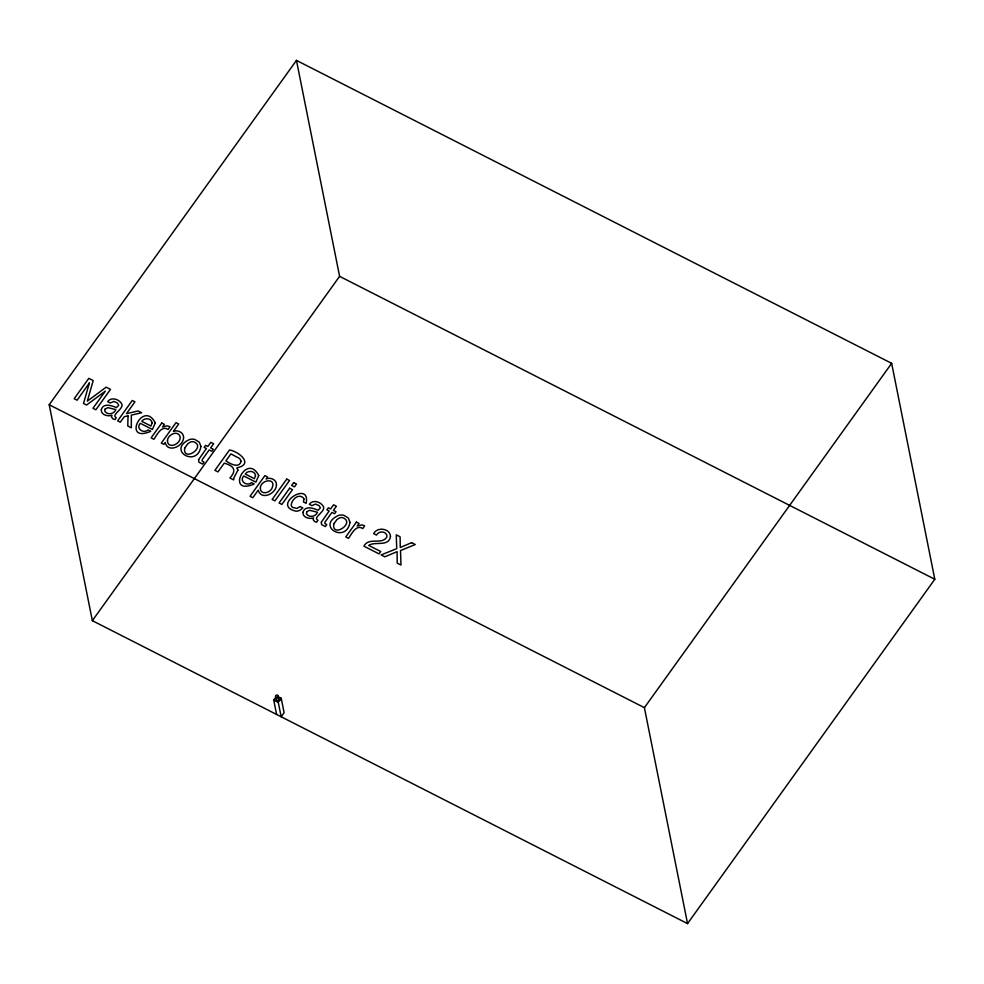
<?xml version="1.0" encoding="UTF-8"?>
<svg xmlns="http://www.w3.org/2000/svg" width="984" height="984" viewBox="0 0 984 984"><rect width="100%" height="100%" fill="white"/><g stroke="black" fill="none" stroke-linecap="round" stroke-linejoin="round"><path stroke-width="1.48" d="M49.2 404.731L296.455 60.393L891.652 363.33L934.8 579.269L687.545 923.607L92.348 620.67L49.2 404.731L644.397 707.656L687.545 923.607M92.348 620.67L339.603 276.344L296.455 60.393M276.615 714.458L273.737 700.042L275.2 698L276.283 698.554M281.215 698.271L284.093 712.674L281.153 716.77L278.275 702.355L281.215 698.271L277.808 696.537M644.397 707.656L891.652 363.33M339.603 276.344L934.8 579.269M279.751 700.313L278.669 699.772L278.091 696.881M273.737 700.042L278.275 702.355M277.906 697.964A1.427 1.23 -11.3 0 1 278.866 699.366A1.427 1.23 -11.3 0 1 277.279 700.387A1.427 1.23 -11.3 0 1 276.049 699.169M303.958 499.097L303.441 501.951L306.135 503.316C310.907 479.466 270.797 505.764 296.012 511.163A6.777 5.818 -11.3 0 0 300.194 510.069L302.838 507.916L300.145 506.551L296.885 508.433L292.482 507.363A4.071 3.493 -11.3 0 1 291.264 504.792C291.707 499.577 298.484 493.242 303.306 497.83L303.958 499.097M128.018 415.9L127.785 425.998L131.327 427.806L131.327 415.125L141.635 412.776L138.092 410.98L126.456 413.661L134.943 401.841L132.274 400.476L117.65 420.844L120.319 422.197L124.316 416.626L128.018 415.9M260.366 488.052C260.231 495.739 271.19 492.886 272.408 487.092C275.877 477.351 260.354 479.983 260.366 488.052M167.465 440.475C167.477 449.799 181.068 444.227 180.133 436.994C178.399 429.627 167.821 434.424 167.465 440.475M101.315 409.565C100.675 414.941 107.896 416.761 111.955 415.248L111.438 416.872L112.865 418.84L114.956 419.565L116.284 417.72C110.7 414.953 123.344 409.381 121.955 404.399C119.802 399.344 111.204 396.417 107.65 401.669L110.245 402.985L113.935 401.423L117.539 403.096L118.683 405.285L116.444 407.622C111.868 405.592 103.271 402.628 101.315 409.565M302.986 512.209C302.346 517.584 309.566 519.404 313.613 517.891L313.109 519.515L314.536 521.483L316.627 522.209L317.943 520.364C312.371 517.596 325.015 512.024 323.625 507.043C321.461 501.988 312.875 499.048 309.32 504.312L311.903 505.628L315.606 504.066L319.21 505.739L320.341 507.928L318.103 510.266C313.539 508.224 304.929 505.272 302.986 512.209M155.263 422.899L152.385 429.479L140.294 423.317C135.325 428.544 143.824 434.116 148.018 429.934L150.749 431.324C121.512 443.833 142.938 398.827 155.263 422.899M258.731 475.555L255.852 482.135L243.761 475.973C238.78 481.201 247.279 486.772 251.473 482.591L254.204 483.98C224.979 496.489 246.406 451.484 258.731 475.555M390.488 536.317C388.963 547.288 375.162 540.991 368.705 545.407L380.759 551.532L379.061 553.894L363.92 546.182C368.791 536.637 382.309 545.357 386.884 536.821L386.884 535.185C385.113 530.745 378.582 531.04 376.478 535.087L373.649 533.648C377.204 526.588 389.984 528.31 390.488 536.317M200.933 446.441C197.169 468.519 166.382 450.069 189.457 439.553A8.143 6.986 -11.3 0 1 194.93 439.504L199.309 442.197L200.933 446.441M349.984 522.307C346.22 544.386 315.446 525.936 338.508 515.419A8.143 6.986 -11.3 0 1 343.982 515.37L348.373 518.064L349.984 522.307M198.571 459.725L198.879 462.197L202.63 464.091L204.045 462.123L202.077 460.967L202.237 459.639L209.186 449.946L211.831 451.287L213.294 449.245L210.65 447.904L213.626 443.759L210.822 442.333L207.845 446.478L205.619 445.346L204.155 447.376L206.382 448.519L198.571 459.725M321.325 522.197L321.62 524.681L325.372 526.563L326.786 524.595L324.818 523.439L324.978 522.11L331.94 512.418L334.572 513.759L336.036 511.717L333.404 510.376L336.38 506.231L333.576 504.804L330.599 508.949L328.361 507.818L326.897 509.847L329.136 510.991L321.325 522.197M237.919 470.131L233.934 477.695L233.7 479.909L229.936 477.99C236.886 470.315 234.143 465.912 224.241 463.169L217.968 471.902L214.906 470.34L229.53 449.971C239.333 451.668 254.069 464.387 236.837 467.831L237.919 470.131M184.672 448.175C182.753 462.751 206.702 446.957 193.811 441.865A4.514 3.874 -11.3 0 0 190.121 442.222L187.87 443.71L184.672 448.175M333.724 524.042C331.817 538.617 355.765 522.824 342.875 517.732A4.514 3.874 -11.3 0 0 339.185 518.088L336.934 519.577L333.724 524.042M276.467 485.014C276.209 493.771 261.055 500.782 258.251 490.13L252.802 497.719L250.034 496.305L264.893 475.604L267.587 476.982L266.172 478.95C270.489 476.908 276.885 479.774 276.467 485.014M183.577 437.659C183.356 446.539 167.501 453.378 165.25 442.48L163.885 444.374L161.327 443.071L176.001 422.64L178.694 424.006L173.393 431.398C177.698 429.577 183.947 432.554 183.577 437.659M152.04 423.046L150.958 426.047L141.794 421.373C144.144 417.425 151.856 417.929 152.04 423.046M255.496 475.702L254.425 478.704L245.262 474.03C247.611 470.094 255.311 470.586 255.496 475.702M241.092 461.225C239.26 469.024 229.764 463.562 225.889 460.869L230.896 453.907L239.715 458.544L241.092 461.225M89.36 382.997L83.529 403.477L86.567 405.027L105.35 391.128L92.963 408.274L95.866 409.762L110.491 389.393L106.149 387.179L87.33 401.115L93.197 380.587L88.806 378.348L74.181 398.717L77.109 400.205L89.36 382.997M105.128 409.073L104.784 411.226C107.391 415.334 114.23 414.129 115.829 409.59L107.908 407.647L105.128 409.073M306.799 511.717L306.454 513.869C309.062 517.978 315.889 516.772 317.488 512.233L309.566 510.29L306.799 511.717M161.77 423.022L151.118 437.88L153.885 439.282C156.788 435.236 161.511 424.916 168.104 429.479L169.986 426.847L167.403 425.801L162.569 426.933L164.414 424.362L161.77 423.022M286.738 479.097L272.125 499.466L274.893 500.868L289.517 480.512L286.738 479.097M289.665 488.212L279.05 502.996L281.867 504.423L292.482 489.651L289.665 488.212M293.675 482.627L291.645 485.456L294.462 486.883L296.492 484.054L293.675 482.627M356.429 522.098L345.765 536.944L348.545 538.359C351.448 534.3 356.171 523.992 362.752 528.556L364.646 525.923L362.063 524.878L357.229 526.01L359.062 523.439L356.429 522.098M411.595 542.639L400.279 547.522L400.094 536.784L396.257 534.841L396.724 548.629L381.128 554.939L384.818 556.821L397.106 551.643L397.192 563.119L400.992 565.062L400.525 550.56L415.248 544.509L411.595 542.639M276.123 697.349A1.427 1.23 -11.3 0 0 278.324 696.266A1.427 1.23 -11.3 0 0 276.246 695.208A1.427 1.23 -11.3 0 0 276.123 697.349"/></g></svg>
